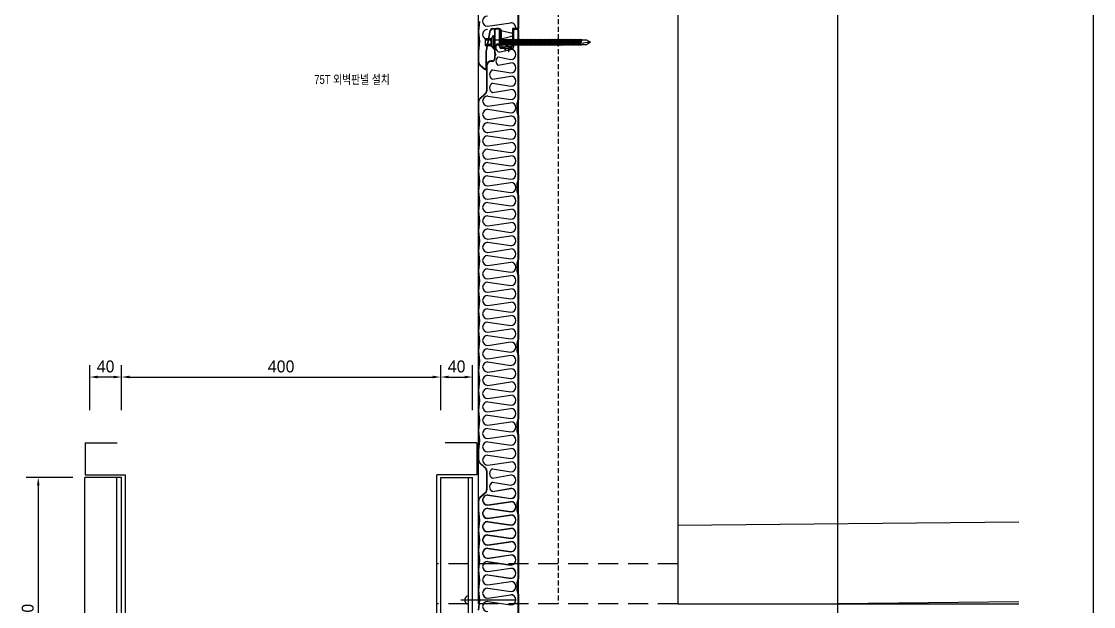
# Model space of a CAD drawing. Header units: millimetres. Extents: x 50863 to 79787, y -43062 to -37468.
# Drawn here: x 65228 to 66572, y -38902 to -38169 of the extents above; entities that cross this region are included whole.
import ezdxf

# ---------------------------------------------------------------- set-up
doc = ezdxf.new("R2010")
doc.units = ezdxf.units.MM
doc.header["$LTSCALE"] = 50
for name, pattern in [('AUSGEZOGEN', [0]), ('CEN', [62, 60, -1, 0, -1]), ('HID', [2.3, 1.5, -0.8]), ('HIDDEN2', [0.1875, 0.125, -0.0625])]:
    doc.linetypes.add(name, pattern=pattern)
for name, color, linetype in [('2', 7, 'Continuous'), ('3', 3, 'Continuous'), ('4', 4, 'Continuous'), ('4A.TEC CEN', 1, 'CEN'), ('4A.TEC 마감선 1', 6, 'Continuous'), ('4A.TEC 방수선', 5, 'HID'), ('4A.TEC 벽체 3', 4, 'Continuous'), ('4A.TEC 해치 1', 9, 'Continuous'), ('6', 6, 'Continuous'), ('7', 7, 'Continuous'), ('DIM', 7, 'Continuous'), ('dim30', 3, 'Continuous'), ('ELE-1', 6, 'Continuous'), ('HAT', 5, 'Continuous'), ('SCREW', 7, 'Continuous'), ('WAL', 3, 'Continuous'), ('㈜SE&C 기둥', 2, 'Continuous'), ('㈜SE&C 벽체 1', 2, 'Continuous'), ('실명', 4, 'Continuous')]:
    doc.layers.add(name, color=color, linetype=linetype)
doc.styles.add('A33 단면도$0$Standard', font='arial.ttf')
doc.styles.get("Standard").update_dxf_attribs({"font": 'txt.shx'})
doc.styles.add('나눔고딕 7', font='')
doc.styles.add('울릉도M', font='HYWULM.TTF')
doc.styles.get('나눔고딕 7').set_extended_font_data('NanumGothic')
doc.linetypes.add('A33 단면도$0$MESHLINE', pattern='A,1,-0.2,["X",A33 단면도$0$Standard,S=0.2,R=0,X=-0.1,Y=-0.1],-0.13', length=1.33)
doc.dimstyles.get("Standard").update_dxf_attribs({"dimtxt": 3, "dimasz": 3, "dimexe": 1.25, "dimexo": 3, "dimgap": 1, "dimtad": 1, "dimdec": 0, "dimzin": 1, "dimdsep": 46, "dimlunit": 6, "dimtxsty": 'Standard', "dimcen": 2.5, "dimadec": 0, "dimazin": 0, "dimtfac": 1, "dimtdec": 0, "dimtix": 1, "dimtmove": 2, "dimatfit": 3, "dimfxl": 0, "dimtolj": 1, "dimtzin": 1, "dimarcsym": 0})

# ---------------------------------------------------------------- blocks, each defined once
blk = doc.blocks.new('S7')
at = {"layer": 'SCREW'}
for p, q in [((-128.7, 26.3), (-135.7, 26.3)), ((-135.7, 26.3), (-135.7, 18.3)), ((-127.7, 27.3), (-125.7, 30.3)), ((-125.7, 30.3), (-125.7, 14.3)), ((-125.7, 30.3), (-124.7, 30.3)), ((-124.7, 30.3), (-124.7, 14.3)), ((-114.2, 26), (-116.7, 18.7)), ((-115, 25.3), (-114.2, 26)), ((-112.2, 26), (-114.7, 18.7)), ((-114.2, 26), (-113.9, 25.3)), ((-113, 25.3), (-112.2, 26)), ((-110.2, 26), (-112.7, 18.7)), ((-112.2, 26), (-111.9, 25.3)), ((-111, 25.3), (-110.2, 26)), ((-108.2, 26), (-110.7, 18.7)), ((-110.2, 26), (-109.9, 25.3)), ((-109, 25.3), (-108.2, 26)), ((-106.2, 26), (-108.7, 18.7)), ((-108.2, 26), (-107.9, 25.3)), ((-107, 25.3), (-106.2, 26)), ((-104.2, 26), (-106.7, 18.7)), ((-106.2, 26), (-105.9, 25.3)), ((-105, 25.3), (-104.2, 26)), ((-102.2, 26), (-104.7, 18.7)), ((-104.2, 26), (-103.9, 25.3)), ((-103, 25.3), (-102.2, 26)), ((-100.2, 26), (-102.7, 18.7)), ((-102.2, 26), (-101.9, 25.3)), ((-101, 25.3), (-100.2, 26)), ((-98.2, 26), (-100.7, 18.7)), ((-100.2, 26), (-99.9, 25.3)), ((-99, 25.3), (-98.2, 26)), ((-96.2, 26), (-98.7, 18.7)), ((-98.2, 26), (-97.9, 25.3)), ((-97, 25.3), (-96.2, 26)), ((-94.2, 26), (-96.7, 18.7)), ((-96.2, 26), (-95.9, 25.3)), ((-95, 25.3), (-94.2, 26)), ((-92.2, 26), (-94.7, 18.7)), ((-94.2, 26), (-93.9, 25.3)), ((-93, 25.3), (-92.2, 26)), ((-90.2, 26), (-92.7, 18.7)), ((-92.2, 26), (-91.9, 25.3)), ((-91, 25.3), (-90.2, 26)), ((-88.2, 26), (-90.7, 18.7)), ((-90.2, 26), (-89.9, 25.3)), ((-89, 25.3), (-88.2, 26)), ((-86.2, 26), (-88.7, 18.7)), ((-88.2, 26), (-87.9, 25.3)), ((-87, 25.3), (-86.2, 26)), ((-84.2, 26), (-86.7, 18.7)), ((-86.2, 26), (-85.9, 25.3)), ((-85, 25.3), (-84.2, 26)), ((-82.2, 26), (-84.7, 18.7)), ((-84.2, 26), (-83.9, 25.3)), ((-83, 25.3), (-82.2, 26)), ((-80.2, 26), (-82.7, 18.7)), ((-82.2, 26), (-81.9, 25.3)), ((-81, 25.3), (-80.2, 26)), ((-78.2, 26), (-80.7, 18.7)), ((-80.2, 26), (-79.9, 25.3)), ((-79, 25.3), (-78.2, 26)), ((-76.2, 26), (-78.7, 18.7)), ((-78.2, 26), (-77.9, 25.3)), ((-77, 25.3), (-76.2, 26)), ((-74.2, 26), (-76.7, 18.7)), ((-76.2, 26), (-75.9, 25.3)), ((-75, 25.3), (-74.2, 26)), ((-72.2, 26), (-74.7, 18.7)), ((-74.2, 26), (-73.9, 25.3)), ((-73, 25.3), (-72.2, 26)), ((-70.2, 26), (-72.7, 18.7)), ((-72.2, 26), (-71.9, 25.3)), ((-71, 25.3), (-70.2, 26)), ((-68.2, 26), (-70.7, 18.7)), ((-70.2, 26), (-69.9, 25.3)), ((-69, 25.3), (-68.2, 26)), ((-66.2, 26), (-68.7, 18.7)), ((-68.2, 26), (-67.9, 25.3)), ((-67, 25.3), (-66.2, 26)), ((-64.2, 26), (-66.7, 18.7)), ((-66.2, 26), (-65.9, 25.3)), ((-65, 25.3), (-64.2, 26)), ((-62.2, 26), (-64.7, 18.7)), ((-64.2, 26), (-63.9, 25.3)), ((-63, 25.3), (-62.2, 26)), ((-60.2, 26), (-62.7, 18.7)), ((-62.2, 26), (-61.9, 25.3)), ((-61, 25.3), (-60.2, 26)), ((-58.2, 26), (-60.7, 18.7)), ((-60.2, 26), (-59.9, 25.3)), ((-59, 25.3), (-58.2, 26)), ((-56.2, 26), (-58.7, 18.7)), ((-58.2, 26), (-57.9, 25.3)), ((-57, 25.3), (-56.2, 26)), ((-54.2, 26), (-56.7, 18.7)), ((-56.2, 26), (-55.9, 25.3)), ((-55, 25.3), (-54.2, 26)), ((-52.2, 26), (-54.7, 18.7)), ((-54.2, 26), (-53.9, 25.3)), ((-53, 25.3), (-52.2, 26)), ((-50.2, 26), (-52.7, 18.7)), ((-52.2, 26), (-51.9, 25.3)), ((-51, 25.3), (-50.2, 26)), ((-48.2, 26), (-50.7, 18.7)), ((-50.2, 26), (-49.9, 25.3)), ((-49, 25.3), (-48.2, 26)), ((-46.2, 26), (-48.7, 18.7)), ((-48.2, 26), (-47.9, 25.3)), ((-47, 25.3), (-46.2, 26)), ((-44.2, 26), (-46.7, 18.7)), ((-46.2, 26), (-45.9, 25.3)), ((-45, 25.3), (-44.2, 26)), ((-42.2, 26), (-44.7, 18.7)), ((-44.2, 26), (-43.9, 25.3)), ((-43, 25.3), (-42.2, 26)), ((-40.2, 26), (-42.7, 18.7)), ((-42.2, 26), (-41.9, 25.3)), ((-41, 25.3), (-40.2, 26)), ((-38.2, 26), (-40.7, 18.7)), ((-40.2, 26), (-39.9, 25.3)), ((-39, 25.3), (-38.2, 26)), ((-36.2, 26), (-38.7, 18.7)), ((-38.2, 26), (-37.9, 25.3)), ((-37, 25.3), (-36.2, 26)), ((-34.2, 26), (-36.7, 18.7)), ((-36.2, 26), (-35.9, 25.3)), ((-35, 25.3), (-34.2, 26)), ((-32.2, 26), (-34.7, 18.7)), ((-34.2, 26), (-33.9, 25.3)), ((-33, 25.3), (-32.2, 26)), ((-30.2, 26), (-32.7, 18.7)), ((-32.2, 26), (-31.9, 25.3)), ((-31, 25.3), (-30.2, 26)), ((-28.2, 26), (-30.7, 18.7)), ((-30.2, 26), (-29.9, 25.3)), ((-29, 25.3), (-28.2, 26)), ((-26.2, 26), (-28.7, 18.7)), ((-28.2, 26), (-27.9, 25.3)), ((-27, 25.3), (-26.2, 26)), ((-24.2, 26), (-26.7, 18.7)), ((-26.2, 26), (-25.9, 25.3)), ((-25, 25.3), (-24.2, 26)), ((-22.2, 26), (-24.7, 18.7)), ((-24.2, 26), (-23.9, 25.3)), ((-23, 25.3), (-22.2, 26)), ((-20.2, 26), (-22.7, 18.7)), ((-22.2, 26), (-21.9, 25.3)), ((-21, 25.3), (-20.2, 26)), ((-20.2, 26), (-19.9, 25.3)), ((-128.7, 24.8), (-135.7, 24.8)), ((-135.7, 19.8), (-128.7, 19.8)), ((-135.7, 18.3), (-128.7, 18.3)), ((-127.7, 17.3), (-125.7, 14.3)), ((-125.7, 14.3), (-124.7, 14.3)), ((-124.7, 25.3), (-115, 25.3)), ((-124.7, 19.3), (-117, 19.3)), ((-115, 25.3), (-117, 19.3)), ((-117, 19.3), (-116.7, 18.7)), ((-116.7, 18.7), (-116, 19.3)), ((-113.9, 25.3), (-116, 19.3)), ((-116, 19.3), (-115, 19.3)), ((-113, 25.3), (-115, 19.3)), ((-115, 19.3), (-114.7, 18.7)), ((-114.7, 18.7), (-114, 19.3)), ((-111.9, 25.3), (-114, 19.3)), ((-114, 19.3), (-113, 19.3)), ((-113.9, 25.3), (-113, 25.3)), ((-111, 25.3), (-113, 19.3)), ((-113, 19.3), (-112.7, 18.7)), ((-112.7, 18.7), (-112, 19.3)), ((-109.9, 25.3), (-112, 19.3)), ((-112, 19.3), (-111, 19.3)), ((-111.9, 25.3), (-111, 25.3)), ((-109, 25.3), (-111, 19.3)), ((-111, 19.3), (-110.7, 18.7)), ((-110.7, 18.7), (-110, 19.3)), ((-107.9, 25.3), (-110, 19.3)), ((-110, 19.3), (-109, 19.3)), ((-109.9, 25.3), (-109, 25.3)), ((-107, 25.3), (-109, 19.3)), ((-109, 19.3), (-108.7, 18.7)), ((-108.7, 18.7), (-108, 19.3)), ((-105.9, 25.3), (-108, 19.3)), ((-108, 19.3), (-107, 19.3)), ((-107.9, 25.3), (-107, 25.3)), ((-105, 25.3), (-107, 19.3)), ((-107, 19.3), (-106.7, 18.7)), ((-106.7, 18.7), (-106, 19.3)), ((-103.9, 25.3), (-106, 19.3)), ((-106, 19.3), (-105, 19.3)), ((-105.9, 25.3), (-105, 25.3)), ((-103, 25.3), (-105, 19.3)), ((-105, 19.3), (-104.7, 18.7)), ((-104.7, 18.7), (-104, 19.3)), ((-101.9, 25.3), (-104, 19.3)), ((-104, 19.3), (-103, 19.3)), ((-103.9, 25.3), (-103, 25.3)), ((-101, 25.3), (-103, 19.3)), ((-103, 19.3), (-102.7, 18.7)), ((-102.7, 18.7), (-102, 19.3)), ((-99.9, 25.3), (-102, 19.3)), ((-102, 19.3), (-101, 19.3)), ((-101.9, 25.3), (-101, 25.3)), ((-99, 25.3), (-101, 19.3)), ((-101, 19.3), (-100.7, 18.7)), ((-100.7, 18.7), (-100, 19.3)), ((-97.9, 25.3), (-100, 19.3)), ((-100, 19.3), (-99, 19.3)), ((-99.9, 25.3), (-99, 25.3)), ((-97, 25.3), (-99, 19.3)), ((-99, 19.3), (-98.7, 18.7)), ((-98.7, 18.7), (-98, 19.3)), ((-95.9, 25.3), (-98, 19.3)), ((-98, 19.3), (-97, 19.3)), ((-97.9, 25.3), (-97, 25.3)), ((-95, 25.3), (-97, 19.3)), ((-97, 19.3), (-96.7, 18.7)), ((-96.7, 18.7), (-96, 19.3)), ((-93.9, 25.3), (-96, 19.3)), ((-96, 19.3), (-95, 19.3)), ((-95.9, 25.3), (-95, 25.3)), ((-93, 25.3), (-95, 19.3)), ((-95, 19.3), (-94.7, 18.7)), ((-94.7, 18.7), (-94, 19.3)), ((-91.9, 25.3), (-94, 19.3)), ((-94, 19.3), (-93, 19.3)), ((-93.9, 25.3), (-93, 25.3)), ((-91, 25.3), (-93, 19.3)), ((-93, 19.3), (-92.7, 18.7)), ((-92.7, 18.7), (-92, 19.3)), ((-89.9, 25.3), (-92, 19.3)), ((-92, 19.3), (-91, 19.3)), ((-91.9, 25.3), (-91, 25.3)), ((-89, 25.3), (-91, 19.3)), ((-91, 19.3), (-90.7, 18.7)), ((-90.7, 18.7), (-90, 19.3)), ((-87.9, 25.3), (-90, 19.3)), ((-90, 19.3), (-89, 19.3)), ((-89.9, 25.3), (-89, 25.3)), ((-87, 25.3), (-89, 19.3)), ((-89, 19.3), (-88.7, 18.7)), ((-88.7, 18.7), (-88, 19.3)), ((-85.9, 25.3), (-88, 19.3)), ((-88, 19.3), (-87, 19.3)), ((-87.9, 25.3), (-87, 25.3)), ((-85, 25.3), (-87, 19.3)), ((-87, 19.3), (-86.7, 18.7)), ((-86.7, 18.7), (-86, 19.3)), ((-83.9, 25.3), (-86, 19.3)), ((-86, 19.3), (-85, 19.3)), ((-85.9, 25.3), (-85, 25.3)), ((-83, 25.3), (-85, 19.3)), ((-85, 19.3), (-84.7, 18.7)), ((-84.7, 18.7), (-84, 19.3)), ((-81.9, 25.3), (-84, 19.3)), ((-84, 19.3), (-83, 19.3)), ((-83.9, 25.3), (-83, 25.3)), ((-81, 25.3), (-83, 19.3)), ((-83, 19.3), (-82.7, 18.7)), ((-82.7, 18.7), (-82, 19.3)), ((-79.9, 25.3), (-82, 19.3)), ((-82, 19.3), (-81, 19.3)), ((-81.9, 25.3), (-81, 25.3)), ((-79, 25.3), (-81, 19.3)), ((-81, 19.3), (-80.7, 18.7)), ((-80.7, 18.7), (-80, 19.3)), ((-77.9, 25.3), (-80, 19.3)), ((-80, 19.3), (-79, 19.3)), ((-79.9, 25.3), (-79, 25.3)), ((-77, 25.3), (-79, 19.3)), ((-79, 19.3), (-78.7, 18.7)), ((-78.7, 18.7), (-78, 19.3)), ((-75.9, 25.3), (-78, 19.3)), ((-78, 19.3), (-77, 19.3)), ((-77.9, 25.3), (-77, 25.3)), ((-75, 25.3), (-77, 19.3)), ((-77, 19.3), (-76.7, 18.7)), ((-76.7, 18.7), (-76, 19.3)), ((-73.9, 25.3), (-76, 19.3)), ((-76, 19.3), (-75, 19.3)), ((-75.9, 25.3), (-75, 25.3)), ((-73, 25.3), (-75, 19.3)), ((-75, 19.3), (-74.7, 18.7)), ((-74.7, 18.7), (-74, 19.3)), ((-71.9, 25.3), (-74, 19.3)), ((-74, 19.3), (-73, 19.3)), ((-73.9, 25.3), (-73, 25.3)), ((-71, 25.3), (-73, 19.3)), ((-73, 19.3), (-72.7, 18.7)), ((-72.7, 18.7), (-72, 19.3)), ((-69.9, 25.3), (-72, 19.3)), ((-72, 19.3), (-71, 19.3)), ((-71.9, 25.3), (-71, 25.3)), ((-69, 25.3), (-71, 19.3)), ((-71, 19.3), (-70.7, 18.7)), ((-70.7, 18.7), (-70, 19.3)), ((-67.9, 25.3), (-70, 19.3)), ((-70, 19.3), (-69, 19.3)), ((-69.9, 25.3), (-69, 25.3)), ((-67, 25.3), (-69, 19.3)), ((-69, 19.3), (-68.7, 18.7)), ((-68.7, 18.7), (-68, 19.3)), ((-65.9, 25.3), (-68, 19.3)), ((-68, 19.3), (-67, 19.3)), ((-67.9, 25.3), (-67, 25.3)), ((-65, 25.3), (-67, 19.3)), ((-67, 19.3), (-66.7, 18.7)), ((-66.7, 18.7), (-66, 19.3)), ((-63.9, 25.3), (-66, 19.3)), ((-66, 19.3), (-65, 19.3)), ((-65.9, 25.3), (-65, 25.3)), ((-63, 25.3), (-65, 19.3)), ((-65, 19.3), (-64.7, 18.7)), ((-64.7, 18.7), (-64, 19.3)), ((-61.9, 25.3), (-64, 19.3)), ((-64, 19.3), (-63, 19.3)), ((-63.9, 25.3), (-63, 25.3)), ((-61, 25.3), (-63, 19.3)), ((-63, 19.3), (-62.7, 18.7)), ((-62.7, 18.7), (-62, 19.3)), ((-59.9, 25.3), (-62, 19.3)), ((-62, 19.3), (-61, 19.3)), ((-61.9, 25.3), (-61, 25.3)), ((-59, 25.3), (-61, 19.3)), ((-61, 19.3), (-60.7, 18.7)), ((-60.7, 18.7), (-60, 19.3)), ((-57.9, 25.3), (-60, 19.3)), ((-60, 19.3), (-59, 19.3)), ((-59.9, 25.3), (-59, 25.3)), ((-57, 25.3), (-59, 19.3)), ((-59, 19.3), (-58.7, 18.7)), ((-58.7, 18.7), (-58, 19.3)), ((-55.9, 25.3), (-58, 19.3)), ((-58, 19.3), (-57, 19.3)), ((-57.9, 25.3), (-57, 25.3)), ((-55, 25.3), (-57, 19.3)), ((-57, 19.3), (-56.7, 18.7)), ((-56.7, 18.7), (-56, 19.3)), ((-53.9, 25.3), (-56, 19.3)), ((-56, 19.3), (-55, 19.3)), ((-55.9, 25.3), (-55, 25.3)), ((-53, 25.3), (-55, 19.3)), ((-55, 19.3), (-54.7, 18.7)), ((-54.7, 18.7), (-54, 19.3)), ((-51.9, 25.3), (-54, 19.3)), ((-54, 19.3), (-53, 19.3)), ((-53.9, 25.3), (-53, 25.3)), ((-51, 25.3), (-53, 19.3)), ((-53, 19.3), (-52.7, 18.7)), ((-52.7, 18.7), (-52, 19.3)), ((-49.9, 25.3), (-52, 19.3)), ((-52, 19.3), (-51, 19.3)), ((-51.9, 25.3), (-51, 25.3)), ((-49, 25.3), (-51, 19.3)), ((-51, 19.3), (-50.7, 18.7)), ((-50.7, 18.7), (-50, 19.3)), ((-47.9, 25.3), (-50, 19.3)), ((-50, 19.3), (-49, 19.3)), ((-49.9, 25.3), (-49, 25.3)), ((-47, 25.3), (-49, 19.3)), ((-49, 19.3), (-48.7, 18.7)), ((-48.7, 18.7), (-48, 19.3)), ((-45.9, 25.3), (-48, 19.3)), ((-48, 19.3), (-47, 19.3)), ((-47.9, 25.3), (-47, 25.3)), ((-45, 25.3), (-47, 19.3)), ((-47, 19.3), (-46.7, 18.7)), ((-46.7, 18.7), (-46, 19.3)), ((-43.9, 25.3), (-46, 19.3)), ((-46, 19.3), (-45, 19.3)), ((-45.9, 25.3), (-45, 25.3)), ((-43, 25.3), (-45, 19.3)), ((-45, 19.3), (-44.7, 18.7)), ((-44.7, 18.7), (-44, 19.3)), ((-41.9, 25.3), (-44, 19.3)), ((-44, 19.3), (-43, 19.3)), ((-43.9, 25.3), (-43, 25.3)), ((-41, 25.3), (-43, 19.3)), ((-43, 19.3), (-42.7, 18.7)), ((-42.7, 18.7), (-42, 19.3)), ((-39.9, 25.3), (-42, 19.3)), ((-42, 19.3), (-41, 19.3)), ((-41.9, 25.3), (-41, 25.3)), ((-39, 25.3), (-41, 19.3)), ((-41, 19.3), (-40.7, 18.7)), ((-40.7, 18.7), (-40, 19.3)), ((-37.9, 25.3), (-40, 19.3)), ((-40, 19.3), (-39, 19.3)), ((-39.9, 25.3), (-39, 25.3)), ((-37, 25.3), (-39, 19.3)), ((-39, 19.3), (-38.7, 18.7)), ((-38.7, 18.7), (-38, 19.3)), ((-35.9, 25.3), (-38, 19.3)), ((-38, 19.3), (-37, 19.3)), ((-37.9, 25.3), (-37, 25.3)), ((-35, 25.3), (-37, 19.3)), ((-37, 19.3), (-36.7, 18.7)), ((-36.7, 18.7), (-36, 19.3)), ((-33.9, 25.3), (-36, 19.3)), ((-36, 19.3), (-35, 19.3)), ((-35.9, 25.3), (-35, 25.3)), ((-33, 25.3), (-35, 19.3)), ((-35, 19.3), (-34.7, 18.7)), ((-34.7, 18.7), (-34, 19.3)), ((-31.9, 25.3), (-34, 19.3)), ((-34, 19.3), (-33, 19.3)), ((-33.9, 25.3), (-33, 25.3)), ((-31, 25.3), (-33, 19.3)), ((-33, 19.3), (-32.7, 18.7)), ((-32.7, 18.7), (-32, 19.3)), ((-29.9, 25.3), (-32, 19.3)), ((-32, 19.3), (-31, 19.3)), ((-31.9, 25.3), (-31, 25.3)), ((-29, 25.3), (-31, 19.3)), ((-31, 19.3), (-30.7, 18.7)), ((-30.7, 18.7), (-30, 19.3)), ((-27.9, 25.3), (-30, 19.3)), ((-30, 19.3), (-29, 19.3)), ((-29.9, 25.3), (-29, 25.3)), ((-27, 25.3), (-29, 19.3)), ((-29, 19.3), (-28.7, 18.7)), ((-28.7, 18.7), (-28, 19.3)), ((-25.9, 25.3), (-28, 19.3)), ((-28, 19.3), (-27, 19.3)), ((-27.9, 25.3), (-27, 25.3)), ((-25, 25.3), (-27, 19.3)), ((-27, 19.3), (-26.7, 18.7)), ((-26.7, 18.7), (-26, 19.3)), ((-23.9, 25.3), (-26, 19.3)), ((-26, 19.3), (-25, 19.3)), ((-25.9, 25.3), (-25, 25.3)), ((-23, 25.3), (-25, 19.3)), ((-25, 19.3), (-24.7, 18.7)), ((-24.7, 18.7), (-24, 19.3)), ((-21.9, 25.3), (-24, 19.3)), ((-24, 19.3), (-23, 19.3)), ((-23.9, 25.3), (-23, 25.3)), ((-21, 25.3), (-23, 19.3)), ((-23, 19.3), (-22.7, 18.7)), ((-22.7, 18.7), (-22, 19.3)), ((-19.9, 25.3), (-22, 19.3)), ((-22, 19.3), (-19.7, 19.3)), ((-21.9, 25.3), (-21, 25.3)), ((-19.9, 25.3), (-18.7, 25.3))]:
    blk.add_line(p, q, dxfattribs=at)
blk.add_lwpolyline([(-128.7, 27.3), (-127.7, 27.3), (-127.7, 17.3), (-128.7, 17.3)], close=True, dxfattribs=at)
for points in [[(-8.7, 22.3), (-17.7, 21.3), (-19.7, 19.3), (-20.7, 21.3), (-18.7, 25.3)], [(-18.7, 25.3), (-13.7, 25.3), (-8.7, 22.3), (-13.7, 19.3), (-19.7, 19.3)]]:
    blk.add_lwpolyline(points, dxfattribs=at)
at = {"layer": 'SCREW', "color": 7}
blk.add_solid([(-125.7, 30.3), (-125.7, 14.3), (-124.7, 30.3), (-124.7, 14.3)], dxfattribs=at)
blk = doc.blocks.new('*D113')
at = {"layer": '3', "color": 7, "linetype": 'Continuous', "lineweight": -2, "ltscale": 1000}
for p, q in [((514.6, 1200.3), (456.1, 1200.3)), ((514.6, 850.3), (456.1, 850.3))]:
    blk.add_line(p, q, dxfattribs=at)
at = {"layer": '3', "color": 0, "linetype": 'Continuous', "lineweight": -2, "ltscale": 1000}
blk.add_line((471.1, 1190.3), (471.1, 860.3), dxfattribs=at)
at = {"layer": '3', "color": 0}
for points in [[(472.8, 1190.3), (469.5, 1190.3), (471.1, 1200.3)], [(469.5, 860.3), (472.8, 860.3), (471.1, 850.3)]]:
    blk.add_solid(points, dxfattribs=at)
at = {"layer": 'Defpoints', "color": 0}
for p in [(529.6, 1200.3), (471.1, 850.3), (529.6, 850.3)]:
    blk.add_point(p, dxfattribs=at)
at = {"layer": '3', "color": 3, "insert": (458, 1025.3), "char_height": 15, "attachment_point": 5, "rotation": 90, "style": '나눔고딕 7'}
blk.add_mtext('\\A1;350', dxfattribs=at)
blk = doc.blocks.new('*D114')
at = {"layer": '3', "color": 7, "linetype": 'Continuous', "lineweight": -2, "ltscale": 1000}
for p, q in [((575.6, 1284.8), (575.6, 1341.1)), ((975.6, 1284.8), (975.6, 1341.1))]:
    blk.add_line(p, q, dxfattribs=at)
at = {"layer": '3', "color": 0, "linetype": 'Continuous', "lineweight": -2, "ltscale": 1000}
blk.add_line((585.6, 1326.1), (965.6, 1326.1), dxfattribs=at)
at = {"layer": '3', "color": 0}
for points in [[(585.6, 1327.8), (585.6, 1324.5), (575.6, 1326.1)], [(965.6, 1324.5), (965.6, 1327.8), (975.6, 1326.1)]]:
    blk.add_solid(points, dxfattribs=at)
at = {"layer": 'Defpoints', "color": 0}
for p in [(975.6, 1326.1), (575.6, 1269.8), (975.6, 1269.8)]:
    blk.add_point(p, dxfattribs=at)
at = {"layer": '3', "color": 3, "insert": (775.6, 1339.3), "char_height": 15, "attachment_point": 5, "style": '나눔고딕 7'}
blk.add_mtext('\\A1;400', dxfattribs=at)
blk = doc.blocks.new('*D115')
at = {"layer": '3', "color": 7, "linetype": 'Continuous', "lineweight": -2, "ltscale": 1000}
for p, q in [((975.6, 1284.8), (975.6, 1341.1)), ((1015.6, 1284.8), (1015.6, 1341.1))]:
    blk.add_line(p, q, dxfattribs=at)
at = {"layer": '3', "color": 0, "linetype": 'Continuous', "lineweight": -2, "ltscale": 1000}
blk.add_line((985.6, 1326.1), (1005.6, 1326.1), dxfattribs=at)
at = {"layer": '3', "color": 0}
for points in [[(985.6, 1327.8), (985.6, 1324.5), (975.6, 1326.1)], [(1005.6, 1324.5), (1005.6, 1327.8), (1015.6, 1326.1)]]:
    blk.add_solid(points, dxfattribs=at)
at = {"layer": 'Defpoints', "color": 0}
for p in [(1015.6, 1326.1), (975.6, 1269.8), (1015.6, 1269.8)]:
    blk.add_point(p, dxfattribs=at)
at = {"layer": '3', "color": 3, "insert": (995.6, 1339.3), "char_height": 15, "attachment_point": 5, "style": '나눔고딕 7'}
blk.add_mtext('\\A1;40', dxfattribs=at)
blk = doc.blocks.new('*D112')
at = {"layer": '3', "color": 7, "linetype": 'Continuous', "lineweight": -2, "ltscale": 1000}
for p, q in [((535.6, 1284.8), (535.6, 1341.1)), ((575.6, 1284.8), (575.6, 1341.1))]:
    blk.add_line(p, q, dxfattribs=at)
at = {"layer": '3', "color": 0, "linetype": 'Continuous', "lineweight": -2, "ltscale": 1000}
blk.add_line((565.6, 1326.1), (545.6, 1326.1), dxfattribs=at)
at = {"layer": '3', "color": 0}
for points in [[(545.6, 1327.8), (545.6, 1324.5), (535.6, 1326.1)], [(565.6, 1324.5), (565.6, 1327.8), (575.6, 1326.1)]]:
    blk.add_solid(points, dxfattribs=at)
at = {"layer": 'Defpoints', "color": 0}
for p in [(535.6, 1326.1), (535.6, 1269.8), (575.6, 1269.8)]:
    blk.add_point(p, dxfattribs=at)
at = {"layer": '3', "color": 3, "insert": (555.6, 1339.3), "char_height": 15, "attachment_point": 5, "style": '나눔고딕 7'}
blk.add_mtext('\\A1;40', dxfattribs=at)
blk = doc.blocks.new('zw$C066')
for p, q in [((529.6, 810.3), (529.6, 1200.3)), ((569.6, 850.3), (569.6, 1200.3)), ((575.6, 850.3), (575.6, 1200.3)), ((975.6, 850.3), (975.6, 1200.3)), ((1010.6, 850.3), (1010.6, 1200.3)), ((1015.6, 810.3), (1015.6, 1200.3)), ((1000.7, 1046.8), (1070.2, 1046.8))]:
    blk.add_line(p, q)
blk.add_arc((1010.6, 1046.8), 5.2, 90, 270)
at = {"layer": '3'}
for p, q in [((530.1, 1243.8), (530.1, 1203.7)), ((1021.1, 1243.8), (1021.1, 1203.7)), ((530.1, 1203.7), (580.1, 1203.7)), ((580.1, 1203.7), (580.1, 853)), ((970.7, 853), (970.7, 1203.7)), ((1021.1, 1203.7), (970.7, 1203.7))]:
    blk.add_line(p, q, dxfattribs=at)
at = {"layer": '7'}
for p, q in [((575.6, 1200.3), (529.6, 1200.3)), ((975.6, 1200.3), (1015.6, 1200.3))]:
    blk.add_line(p, q, dxfattribs=at)
at = {"layer": 'dim30', "ltscale": 2}
for p, q in [((530.1, 1243.8), (570.1, 1243.8)), ((1021.1, 1243.8), (981.1, 1243.8))]:
    blk.add_line(p, q, dxfattribs=at)
at = {"layer": '3', "ltscale": 1000}
for base, p1, p2, angle, picture, middle in [((535.6, 1326.1), (575.6, 1269.8), (535.6, 1269.8), 180, '*D112', (555.6, 1339.3)), ((471.1, 850.3), (529.6, 1200.3), (529.6, 850.3), 90, '*D113', (458, 1025.3))]:
    dim = blk.add_linear_dim(base=base, p1=p1, p2=p2, angle=angle, dimstyle='Standard', override={"dimscale": 5, "dimasz": 2, "dimexe": 3, "dimtxsty": '나눔고딕 7', "dimcen": 9, "dimdle": 1012.5, "dimclre": 7, "dimclrt": 3, "dimfxl": 3}, dxfattribs=at)
    dim.commit()
    dim.dimension.update_dxf_attribs({"geometry": picture, "text_midpoint": middle})
for base, p1, p2, picture, middle in [((975.6, 1326.1), (575.6, 1269.8), (975.6, 1269.8), '*D114', (775.6, 1339.3)), ((1015.6, 1326.1), (975.6, 1269.8), (1015.6, 1269.8), '*D115', (995.6, 1339.3))]:
    dim = blk.add_linear_dim(base=base, p1=p1, p2=p2, dimstyle='Standard', override={"dimscale": 5, "dimasz": 2, "dimexe": 3, "dimtxsty": '나눔고딕 7', "dimcen": 9, "dimdle": 1012.5, "dimclre": 7, "dimclrt": 3, "dimfxl": 3}, dxfattribs=at)
    dim.commit()
    dim.dimension.update_dxf_attribs({"geometry": picture, "text_midpoint": middle})

msp = doc.modelspace()

# ---------------------------------------------------------------- linework, layer by layer
at = {"color": 0, "linetype": 'AUSGEZOGEN'}
for p, q in [((65851.2, -38086.4), (65851.2, -38173.4)), ((65850.7, -38086.5), (65850.7, -38173.4)), ((65801.2, -38181.4), (65802.4, -38168.9)), ((65801.7, -38181.4), (65802.9, -38168.9)), ((65810.7, -38206.4), (65815.7, -38180.3)), ((65811.2, -38206.4), (65816.2, -38180.4)), ((65818.7, -38177.8), (65826.7, -38177.8)), ((65818.7, -38178.3), (65826.7, -38178.3)), ((65821.2, -38180.9), (65821.2, -38180.4)), ((65821.7, -38180.4), (65821.7, -38208.8)), ((65825.7, -38177.9), (65823.7, -38177.9)), ((65825.7, -38178.4), (65823.7, -38178.4)), ((65827.7, -38200.9), (65827.7, -38180.4)), ((65828.2, -38200.9), (65828.2, -38180.4)), ((65843.7, -38178.3), (65843.7, -38188.9)), ((65850.2, -38177.8), (65844.2, -38177.8)), ((65844.2, -38178.8), (65844.2, -38188.9)), ((65850.7, -38178.3), (65844.7, -38178.3)), ((65845.2, -38200.9), (65845.2, -38180.4)), ((65845.7, -38200.9), (65845.7, -38180.4)), ((65847.7, -38177.9), (65848.7, -38177.9)), ((65847.7, -38178.4), (65848.7, -38178.4)), ((65850.7, -38173.4), (65850.7, -38177.3)), ((65850.7, -38180.4), (65850.7, -38266.9)), ((65851.2, -38173.4), (65851.2, -38177.8)), ((65851.2, -38180.4), (65851.2, -38266.9)), ((65802.4, -38193.9), (65801.2, -38181.4)), ((65801.2, -38206.4), (65802.4, -38193.9)), ((65802.9, -38193.9), (65801.7, -38181.4)), ((65801.7, -38206.5), (65802.9, -38193.9)), ((65821.2, -38180.9), (65821.2, -38208.9)), ((65829.2, -38180.8), (65829.2, -38194.3)), ((65829.7, -38180.8), (65829.7, -38194.3)), ((65843.7, -38188.9), (65842.8, -38199.9)), ((65844.2, -38188.9), (65843.3, -38200)), ((65801.2, -38219.8), (65801.2, -38206.4)), ((65801.7, -38219.8), (65801.7, -38206.5)), ((65810.7, -38227.6), (65810.7, -38206.4)), ((65811.2, -38227.6), (65811.2, -38206.4)), ((65829.2, -38194.3), (65829.9, -38199.6)), ((65829.7, -38194.3), (65830.4, -38199.5)), ((65833.2, -38202.4), (65829.7, -38202.4)), ((65833.2, -38202.9), (65829.7, -38202.9)), ((65831.9, -38200.8), (65834.2, -38200.8)), ((65831.9, -38201.3), (65834.2, -38201.3)), ((65837.2, -38201.3), (65834.3, -38201.3)), ((65835.2, -38205.1), (65835.2, -38204.4)), ((65835.7, -38199.3), (65835.7, -38196.8)), ((65836.2, -38199.3), (65836.2, -38196.8)), ((65837.2, -38196.8), (65837.2, -38201.3)), ((65841.8, -38201.3), (65837.2, -38201.3)), ((65837.7, -38196.8), (65837.7, -38200.8)), ((65841.8, -38200.8), (65837.7, -38200.8)), ((65838.7, -38202.4), (65843.7, -38202.4)), ((65839.2, -38202.9), (65843.7, -38202.9)), ((65818.7, -38218.4), (65817.2, -38218.4)), ((65818.7, -38218.9), (65817.2, -38218.9)), ((65821.2, -38208.9), (65822.2, -38210.4)), ((65822.2, -38210.4), (65821.2, -38211.9)), ((65821.2, -38211.9), (65821.2, -38215.9)), ((65821.7, -38208.8), (65822.8, -38210.4)), ((65822.8, -38210.4), (65821.7, -38212.1)), ((65821.7, -38212.1), (65821.7, -38215.9)), ((65802.8, -38223.5), (65808.7, -38228.7)), ((65803.2, -38223.1), (65809, -38228.4)), ((65811.2, -38224.4), (65811.2, -38255.9)), ((65811.7, -38224.4), (65811.7, -38255.9)), ((65809.7, -38259.3), (65802.8, -38265.4)), ((65810, -38259.6), (65803.2, -38265.8)), ((65801.2, -38281.4), (65801.2, -38269.2)), ((65801.7, -38281.4), (65801.7, -38269.2)), ((65850.7, -38266.9), (65849.2, -38271.9)), ((65849.2, -38271.9), (65849.2, -38282)), ((65851.2, -38266.9), (65849.7, -38271.9)), ((65849.7, -38271.9), (65849.7, -38281.9)), ((65802.4, -38293.9), (65801.2, -38281.4)), ((65802.9, -38293.9), (65801.7, -38281.4)), ((65849.2, -38282), (65850.7, -38287)), ((65849.7, -38281.9), (65851.2, -38286.9)), ((65850.7, -38287), (65850.7, -38366.9)), ((65851.2, -38286.9), (65851.2, -38366.9)), ((65801.2, -38306.4), (65802.4, -38293.9)), ((65801.7, -38306.4), (65802.9, -38293.9)), ((65802.4, -38318.9), (65801.2, -38306.4)), ((65802.9, -38318.9), (65801.7, -38306.4)), ((65801.2, -38331.4), (65802.4, -38318.9)), ((65801.7, -38331.4), (65802.9, -38318.9)), ((65802.4, -38343.9), (65801.2, -38331.4)), ((65802.9, -38343.9), (65801.7, -38331.4)), ((65801.2, -38356.4), (65802.4, -38343.9)), ((65801.7, -38356.4), (65802.9, -38343.9)), ((65802.4, -38368.9), (65801.2, -38356.4)), ((65802.9, -38368.9), (65801.7, -38356.4)), ((65850.7, -38366.9), (65849.2, -38371.9)), ((65851.2, -38366.9), (65849.7, -38371.9)), ((65801.2, -38381.4), (65802.4, -38368.9)), ((65802.4, -38393.9), (65801.2, -38381.4)), ((65801.7, -38381.4), (65802.9, -38368.9)), ((65802.9, -38393.9), (65801.7, -38381.4)), ((65849.2, -38371.9), (65849.2, -38382)), ((65849.2, -38382), (65850.7, -38387)), ((65849.7, -38371.9), (65849.7, -38381.9)), ((65849.7, -38381.9), (65851.2, -38386.9)), ((65801.2, -38406.4), (65802.4, -38393.9)), ((65801.7, -38406.4), (65802.9, -38393.9)), ((65850.7, -38387), (65850.7, -38466.9)), ((65851.2, -38386.9), (65851.2, -38466.9)), ((65802.4, -38418.9), (65801.2, -38406.4)), ((65802.9, -38418.9), (65801.7, -38406.4)), ((65801.2, -38431.4), (65802.4, -38418.9)), ((65801.7, -38431.4), (65802.9, -38418.9)), ((65802.4, -38443.9), (65801.2, -38431.4)), ((65802.9, -38443.9), (65801.7, -38431.4)), ((65801.2, -38456.4), (65802.4, -38443.9)), ((65801.7, -38456.4), (65802.9, -38443.9)), ((65802.4, -38468.9), (65801.2, -38456.4)), ((65802.9, -38468.9), (65801.7, -38456.4)), ((65801.2, -38481.4), (65802.4, -38468.9)), ((65801.7, -38481.4), (65802.9, -38468.9)), ((65850.7, -38466.9), (65849.2, -38471.9)), ((65849.2, -38471.9), (65849.2, -38482)), ((65851.2, -38466.9), (65849.7, -38471.9)), ((65849.7, -38471.9), (65849.7, -38481.9)), ((65802.4, -38493.9), (65801.2, -38481.4)), ((65802.9, -38493.9), (65801.7, -38481.4)), ((65849.2, -38482), (65850.7, -38487)), ((65849.7, -38481.9), (65851.2, -38486.9)), ((65850.7, -38487), (65850.7, -38566.9)), ((65851.2, -38486.9), (65851.2, -38566.9)), ((65801.2, -38506.4), (65802.4, -38493.9)), ((65801.7, -38506.4), (65802.9, -38493.9)), ((65802.4, -38518.9), (65801.2, -38506.4)), ((65802.9, -38518.9), (65801.7, -38506.4)), ((65801.2, -38531.4), (65802.4, -38518.9)), ((65801.7, -38531.4), (65802.9, -38518.9)), ((65802.4, -38543.9), (65801.2, -38531.4)), ((65802.9, -38543.9), (65801.7, -38531.4)), ((65801.2, -38556.4), (65802.4, -38543.9)), ((65802.4, -38568.9), (65801.2, -38556.4)), ((65801.7, -38556.4), (65802.9, -38543.9)), ((65802.9, -38568.9), (65801.7, -38556.4)), ((65801.2, -38581.4), (65802.4, -38568.9)), ((65801.7, -38581.4), (65802.9, -38568.9)), ((65850.7, -38566.9), (65849.2, -38571.9)), ((65851.2, -38566.9), (65849.7, -38571.9)), ((65802.4, -38593.9), (65801.2, -38581.4)), ((65802.9, -38593.9), (65801.7, -38581.4)), ((65849.2, -38571.9), (65849.2, -38582)), ((65849.2, -38582), (65850.7, -38587)), ((65849.7, -38571.9), (65849.7, -38581.9)), ((65849.7, -38581.9), (65851.2, -38586.9)), ((65801.2, -38606.4), (65802.4, -38593.9)), ((65801.7, -38606.4), (65802.9, -38593.9)), ((65850.7, -38587), (65850.7, -38666.9)), ((65851.2, -38586.9), (65851.2, -38666.9)), ((65802.4, -38618.9), (65801.2, -38606.4)), ((65802.9, -38618.9), (65801.7, -38606.4)), ((65801.2, -38631.4), (65802.4, -38618.9)), ((65801.7, -38631.4), (65802.9, -38618.9)), ((65802.4, -38643.9), (65801.2, -38631.4)), ((65802.9, -38643.9), (65801.7, -38631.4)), ((65801.2, -38656.4), (65802.4, -38643.9)), ((65801.7, -38656.4), (65802.9, -38643.9)), ((65802.4, -38668.9), (65801.2, -38656.4)), ((65802.9, -38668.9), (65801.7, -38656.4)), ((65801.2, -38681.4), (65802.4, -38668.9)), ((65801.7, -38681.4), (65802.9, -38668.9)), ((65850.7, -38666.9), (65849.2, -38671.9)), ((65849.2, -38671.9), (65849.2, -38682)), ((65851.2, -38666.9), (65849.7, -38671.9)), ((65849.7, -38671.9), (65849.7, -38681.9)), ((65802.4, -38693.9), (65801.2, -38681.4)), ((65802.9, -38693.9), (65801.7, -38681.4)), ((65849.2, -38682), (65850.7, -38687)), ((65849.7, -38681.9), (65851.2, -38686.9)), ((65850.7, -38687), (65850.7, -38766.9)), ((65851.2, -38686.9), (65851.2, -38766.9)), ((65801.2, -38706.4), (65802.4, -38693.9)), ((65801.7, -38706.5), (65802.9, -38693.9)), ((65801.2, -38718.7), (65801.2, -38706.4)), ((65801.7, -38718.7), (65801.7, -38706.5)), ((65802.8, -38722.4), (65809.7, -38728.6)), ((65803.2, -38722.1), (65810, -38728.2)), ((65811.2, -38731.9), (65811.2, -38755.9)), ((65811.7, -38731.9), (65811.7, -38755.9)), ((65801.2, -38781.4), (65801.2, -38769.2)), ((65801.2, -38781.4), (65801.2, -38769.2)), ((65801.7, -38781.4), (65801.7, -38769.2)), ((65801.7, -38781.4), (65801.7, -38769.2)), ((65809.7, -38759.3), (65802.8, -38765.4)), ((65809.7, -38759.3), (65802.8, -38765.4)), ((65810, -38759.6), (65803.2, -38765.8)), ((65810, -38759.6), (65803.2, -38765.8)), ((65850.7, -38766.9), (65849.2, -38771.9)), ((65850.7, -38766.9), (65849.2, -38771.9)), ((65849.2, -38771.9), (65849.2, -38782)), ((65849.2, -38771.9), (65849.2, -38782)), ((65851.2, -38766.9), (65849.7, -38771.9)), ((65851.2, -38766.9), (65849.7, -38771.9)), ((65802.4, -38793.9), (65801.2, -38781.4)), ((65802.4, -38793.9), (65801.2, -38781.4)), ((65802.9, -38793.9), (65801.7, -38781.4)), ((65802.9, -38793.9), (65801.7, -38781.4)), ((65849.2, -38782), (65850.7, -38787)), ((65849.2, -38782), (65850.7, -38787)), ((65849.7, -38771.9), (65849.7, -38781.9)), ((65849.7, -38771.9), (65849.7, -38781.9)), ((65849.7, -38781.9), (65851.2, -38786.9)), ((65849.7, -38781.9), (65851.2, -38786.9)), ((65801.2, -38806.4), (65802.4, -38793.9)), ((65801.2, -38806.4), (65802.4, -38793.9)), ((65801.7, -38806.4), (65802.9, -38793.9)), ((65801.7, -38806.4), (65802.9, -38793.9)), ((65850.7, -38787), (65850.7, -38866.9)), ((65850.7, -38787), (65850.7, -38866.9)), ((65851.2, -38786.9), (65851.2, -38866.9)), ((65851.2, -38786.9), (65851.2, -38866.9)), ((65802.4, -38818.9), (65801.2, -38806.4)), ((65802.4, -38818.9), (65801.2, -38806.4)), ((65802.9, -38818.9), (65801.7, -38806.4)), ((65802.9, -38818.9), (65801.7, -38806.4)), ((65801.2, -38831.4), (65802.4, -38818.9)), ((65801.2, -38831.4), (65802.4, -38818.9)), ((65801.7, -38831.4), (65802.9, -38818.9)), ((65801.7, -38831.4), (65802.9, -38818.9)), ((65802.4, -38843.9), (65801.2, -38831.4)), ((65802.4, -38843.9), (65801.2, -38831.4)), ((65802.9, -38843.9), (65801.7, -38831.4)), ((65802.9, -38843.9), (65801.7, -38831.4)), ((65801.2, -38856.4), (65802.4, -38843.9)), ((65801.2, -38856.4), (65802.4, -38843.9)), ((65801.7, -38856.4), (65802.9, -38843.9)), ((65801.7, -38856.4), (65802.9, -38843.9)), ((65802.4, -38868.9), (65801.2, -38856.4)), ((65802.4, -38868.9), (65801.2, -38856.4)), ((65802.9, -38868.9), (65801.7, -38856.4)), ((65802.9, -38868.9), (65801.7, -38856.4)), ((65801.2, -38881.4), (65802.4, -38868.9)), ((65801.2, -38881.4), (65802.4, -38868.9)), ((65801.7, -38881.4), (65802.9, -38868.9)), ((65801.7, -38881.4), (65802.9, -38868.9)), ((65850.7, -38866.9), (65849.2, -38871.9)), ((65850.7, -38866.9), (65849.2, -38871.9)), ((65849.2, -38871.9), (65849.2, -38882)), ((65849.2, -38871.9), (65849.2, -38882)), ((65851.2, -38866.9), (65849.7, -38871.9)), ((65851.2, -38866.9), (65849.7, -38871.9)), ((65849.7, -38871.9), (65849.7, -38881.9)), ((65849.7, -38871.9), (65849.7, -38881.9)), ((65802.4, -38893.9), (65801.2, -38881.4)), ((65802.4, -38893.9), (65801.2, -38881.4)), ((65802.9, -38893.9), (65801.7, -38881.4)), ((65802.9, -38893.9), (65801.7, -38881.4)), ((65849.2, -38882), (65850.7, -38887)), ((65849.2, -38882), (65850.7, -38887)), ((65849.7, -38881.9), (65851.2, -38886.9)), ((65849.7, -38881.9), (65851.2, -38886.9)), ((65850.7, -38887), (65850.7, -38898.4)), ((65850.7, -38887), (65850.7, -38966.9)), ((65851.2, -38886.9), (65851.2, -38898.4)), ((65851.2, -38886.9), (65851.2, -38966.9)), ((65801.2, -38906.4), (65802.4, -38893.9)), ((65801.7, -38906.4), (65802.9, -38893.9)), ((65801.9, -38898.4), (65802.4, -38893.9)), ((65802.4, -38898.4), (65802.9, -38893.9))]:
    msp.add_line(p, q, dxfattribs=at)
for centre, radius, start, end in [((65818.7, -38180.9), 3.05, 90, 169.0459), ((65818.7, -38180.9), 2.55, 90, 168.9323), ((65823.7, -38180.4), 2.5, 90, 180), ((65823.7, -38180.4), 2, 90, 180), ((65825.7, -38180.4), 2.5, 0, 90), ((65825.7, -38180.4), 1.97, 358.9902, 91.0097), ((65826.7, -38180.8), 3, 360, 90), ((65826.7, -38180.8), 2.5, 360, 90), ((65844.2, -38178.3), 0.5, 90, 180), ((65844.2, -38178.3), 0.5, 90, 180), ((65844.7, -38178.8), 0.5, 90, 180), ((65847.7, -38180.4), 2.5, 90, 180), ((65847.7, -38180.4), 2, 89.9507, 180.0493), ((65848.7, -38180.4), 2.5, 0, 90), ((65848.7, -38180.4), 2, 0, 90), ((65850.2, -38177.3), 0.499, 270, 0), ((65850.7, -38177.8), 0.501, 270.2642, 359.8906), ((65829.7, -38200.9), 2, 180, 270), ((65829.7, -38200.9), 1.5, 180, 270), ((65831.9, -38199.3), 2, 187.1251, 270), ((65831.9, -38199.3), 1.5, 187.1251, 270), ((65833.2, -38204.4), 2, 0, 90), ((65833.2, -38204.4), 1.5, 0, 90), ((65834.2, -38199.3), 1.5, 270, 0), ((65834.2, -38199.3), 2, 270, 0), ((65841.8, -38199.8), 1, 270, 354.2894), ((65841.8, -38199.8), 1.5, 270, 354.2894), ((65843.7, -38200.9), 1.5, 270, 360), ((65843.7, -38200.9), 2, 270, 0), ((65806.2, -38219.8), 5, 180, 228.0128), ((65806.2, -38219.8), 4.5, 180, 228.0128), ((65817.2, -38224.4), 6, 90, 180), ((65817.2, -38224.4), 5.5, 90, 180), ((65818.7, -38215.9), 3, 270, 0), ((65818.7, -38215.9), 2.5, 270, 0), ((65809.7, -38227.6), 1.5, 228.0128, 0), ((65809.7, -38227.6), 1.5, 228.0128, 0), ((65809.7, -38227.6), 1, 228.0128, 0), ((65809.7, -38227.6), 1, 228.0128, 0), ((65806.7, -38255.9), 4.5, 311.9872, 0), ((65806.7, -38255.9), 5, 311.9872, 0), ((65806.2, -38269.2), 5, 131.9872, 180), ((65805.8, -38269), 4.12, 126.7015, 182.6), ((65806.2, -38718.7), 5, 180, 228.0128), ((65806.2, -38718.7), 4.5, 180, 228.0128), ((65806.7, -38731.9), 4.5, 0, 48.0128), ((65806.7, -38731.9), 5, 0, 48.0128), ((65806.7, -38755.9), 4.5, 311.9872, 0), ((65806.7, -38755.9), 4.5, 311.9872, 0), ((65806.7, -38755.9), 5, 311.9872, 0), ((65806.7, -38755.9), 5, 311.9872, 0), ((65806.2, -38769.2), 5, 131.9872, 180), ((65806.2, -38769.2), 5, 131.9872, 180), ((65805.8, -38769), 4.12, 126.7015, 182.6), ((65806.2, -38769.2), 4.5, 131.9872, 180)]:
    msp.add_arc(centre, radius, start, end, dxfattribs=at)
at = {"layer": '2', "color": 6}
for p, q in [((65838.7, -38202.4), (65838.7, -38206.4)), ((65839.2, -38202.9), (65839.2, -38206.4))]:
    msp.add_line(p, q, dxfattribs=at)
at = {"layer": '4', "linetype": 'HIDDEN2'}
msp.add_line((65901.2, -37950.5), (65901.2, -38898.4), dxfattribs=at)
at = {"layer": '4A.TEC CEN', "color": 250}
msp.add_lwpolyline([(66251.2, -37661.4), (66251.2, -39152.6)], dxfattribs=at)
at = {"layer": '4A.TEC 마감선 1', "color": 6, "ltscale": 0.5}
msp.add_lwpolyline([(66478.6, -38796.1), (66051.2, -38800.5)], dxfattribs=at)
at = {"layer": '4A.TEC 방수선', "linetype": 'A33 단면도$0$MESHLINE', "ltscale": 100}
msp.add_lwpolyline([(66478.6, -38896.1), (66252.2, -38898.4)], dxfattribs=at)
at = {"layer": '4A.TEC 벽체 3', "lineweight": 0, "ltscale": 15}
for p, q in [((65801.2, -37900.5), (65801.2, -38898.4)), ((65851.2, -37900.5), (65851.2, -38898.4))]:
    msp.add_line(p, q, dxfattribs=at)
at = {"layer": '4A.TEC 해치 1', "linetype": 'HIDDEN2', "lineweight": -3, "ltscale": 4}
for p, q in [((66051.2, -38848.4), (65748.8, -38848.4)), ((66051.2, -38898.4), (65748.8, -38898.4))]:
    msp.add_line(p, q, dxfattribs=at)
at = {"layer": '6', "color": 0}
msp.add_line((65834.5, -38202.9), (65838.7, -38202.9), dxfattribs=at)
at = {"layer": 'DIM'}
msp.add_lwpolyline([(65832.1, -38120.9, 0, 3.75, 0), (65825.4, -38129.9, 0, 0, 0), (65732.3, -38241.8, 0, 0, 0), (65703.5, -38241.8, 0, 0, 0)], format="xyseb", dxfattribs=at)
at = {"layer": 'HAT'}
for p, q in [((65812.6, -38174.9), (65841.6, -38170.6)), ((65829.6, -38180.3), (65841.6, -38183.2)), ((65812.4, -38191.9), (65813.5, -38191.8)), ((65829.7, -38190.5), (65841.5, -38187.6)), ((65824.9, -38196.7), (65827.7, -38196.9)), ((65826.6, -38207.2), (65841.7, -38204)), ((65834.7, -38205.1), (65835.2, -38205.1)), ((65835.7, -38196.8), (65836.2, -38196.8)), ((65837.2, -38196.8), (65837.7, -38196.8)), ((65837.2, -38200.8), (65837.2, -38201.3)), ((65838.7, -38202.4), (65838.7, -38202.9)), ((65838.7, -38203.3), (65838.7, -38203.8)), ((65838.7, -38203.3), (65838.7, -38203.8)), ((65838.7, -38206.4), (65839.2, -38206.4)), ((65825.9, -38223.9), (65841.7, -38220.7)), ((65826, -38213.4), (65841.7, -38216.6)), ((65818.9, -38229.5), (65841.7, -38233.3)), ((65818.8, -38241.1), (65841.7, -38237.4)), ((65818.9, -38246.2), (65841.7, -38249.9)), ((65818.8, -38257.8), (65841.7, -38254)), ((65812.7, -38262.4), (65841.7, -38266.6)), ((65812.7, -38274.9), (65841.7, -38270.7)), ((65812.7, -38279), (65841.7, -38283.3)), ((65812.7, -38291.6), (65841.7, -38287.3)), ((65812.7, -38295.7), (65841.7, -38299.9)), ((65812.7, -38308.2), (65841.7, -38304)), ((65812.7, -38312.3), (65841.7, -38316.6)), ((65812.7, -38324.9), (65841.7, -38320.7)), ((65812.7, -38329), (65841.7, -38333.2)), ((65812.7, -38341.6), (65841.7, -38337.3)), ((65812.7, -38345.7), (65841.7, -38349.9)), ((65812.7, -38358.2), (65841.7, -38354)), ((65812.7, -38362.3), (65841.7, -38366.6)), ((65812.7, -38374.9), (65841.7, -38370.6)), ((65812.7, -38379), (65841.7, -38383.2)), ((65812.7, -38391.5), (65841.7, -38387.3)), ((65812.7, -38395.6), (65841.7, -38399.9)), ((65812.7, -38408.2), (65841.7, -38404)), ((65812.7, -38412.3), (65841.7, -38416.5)), ((65812.7, -38424.9), (65841.7, -38420.6)), ((65812.7, -38428.9), (65841.7, -38433.2)), ((65812.7, -38441.5), (65841.7, -38437.3)), ((65812.7, -38445.6), (65841.7, -38449.8)), ((65812.7, -38458.2), (65841.7, -38453.9)), ((65812.7, -38462.3), (65841.7, -38466.5)), ((65812.7, -38474.8), (65841.7, -38470.6)), ((65812.7, -38478.9), (65841.7, -38483.2)), ((65812.7, -38491.5), (65841.7, -38487.3)), ((65812.7, -38495.6), (65841.7, -38499.8)), ((65812.7, -38508.2), (65841.7, -38503.9)), ((65812.7, -38512.2), (65841.7, -38516.5)), ((65812.7, -38524.8), (65841.7, -38520.6)), ((65812.7, -38528.9), (65841.7, -38533.1)), ((65812.7, -38541.5), (65841.7, -38537.2)), ((65812.7, -38545.6), (65841.7, -38549.8)), ((65812.7, -38558.1), (65841.7, -38553.9)), ((65812.7, -38562.2), (65841.7, -38566.5)), ((65812.7, -38574.8), (65841.7, -38570.5)), ((65812.7, -38578.9), (65841.7, -38583.1)), ((65812.7, -38591.4), (65841.7, -38587.2)), ((65812.7, -38595.5), (65841.7, -38599.8)), ((65812.7, -38608.1), (65841.7, -38603.9)), ((65812.7, -38612.2), (65841.7, -38616.4)), ((65812.7, -38624.8), (65841.7, -38620.5)), ((65812.7, -38628.9), (65841.7, -38633.1)), ((65812.7, -38641.4), (65841.7, -38637.2)), ((65812.7, -38645.5), (65841.7, -38649.8)), ((65812.7, -38658.1), (65841.7, -38653.8)), ((65812.7, -38662.2), (65841.7, -38666.4)), ((65812.7, -38674.7), (65841.7, -38670.5)), ((65812.7, -38678.8), (65841.7, -38683.1)), ((65812.7, -38691.4), (65841.7, -38687.2)), ((65812.7, -38695.5), (65841.7, -38699.7)), ((65812.7, -38708.1), (65841.7, -38703.8)), ((65812.7, -38712.1), (65841.7, -38716.4)), ((65812.7, -38724.7), (65841.7, -38720.5)), ((65818.9, -38729.3), (65841.7, -38733.1)), ((65818.8, -38740.9), (65841.7, -38737.1)), ((65818.8, -38757.6), (65841.7, -38753.8)), ((65818.8, -38757.8), (65841.7, -38754)), ((65818.9, -38746), (65841.7, -38749.7)), ((65818.9, -38746.2), (65841.7, -38749.9)), ((65812.7, -38762.1), (65841.7, -38766.4)), ((65812.7, -38762.4), (65841.7, -38766.6)), ((65812.7, -38774.7), (65841.7, -38770.5)), ((65812.7, -38774.9), (65841.7, -38770.7)), ((65812.7, -38778.8), (65841.7, -38783)), ((65812.7, -38779), (65841.7, -38783.3)), ((65812.7, -38791.4), (65841.7, -38787.1)), ((65812.7, -38791.6), (65841.7, -38787.3)), ((65812.7, -38795.4), (65841.7, -38799.7)), ((65812.7, -38795.7), (65841.7, -38799.9)), ((65812.7, -38808), (65841.7, -38803.8)), ((65812.7, -38808.2), (65841.7, -38804)), ((65812.7, -38812.1), (65841.7, -38816.3)), ((65812.7, -38812.3), (65841.7, -38816.6)), ((65812.7, -38824.7), (65841.7, -38820.4)), ((65812.7, -38824.9), (65841.7, -38820.7)), ((65812.7, -38828.8), (65841.7, -38833)), ((65812.7, -38829), (65841.7, -38833.2)), ((65812.7, -38841.3), (65841.7, -38837.1)), ((65812.7, -38841.6), (65841.7, -38837.3)), ((65812.7, -38845.4), (65841.7, -38849.7)), ((65812.7, -38845.7), (65841.7, -38849.9)), ((65812.7, -38858), (65841.7, -38853.8)), ((65812.7, -38858.2), (65841.7, -38854)), ((65812.7, -38862.1), (65841.7, -38866.3)), ((65812.7, -38862.3), (65841.7, -38866.6)), ((65812.7, -38874.7), (65841.7, -38870.4)), ((65812.7, -38874.9), (65841.7, -38870.6)), ((65812.7, -38878.7), (65841.7, -38883)), ((65812.7, -38879), (65841.7, -38883.2)), ((65812.7, -38891.3), (65841.7, -38887.1)), ((65812.7, -38891.5), (65841.7, -38887.3)), ((65812.7, -38895.6), (65841.7, -38899.9))]:
    msp.add_line(p, q, dxfattribs=at)
for centre, start, end in [((65812.6, -38168.6), 90, 270), ((65812.6, -38185.2), 90, 238.5721), ((65841.6, -38176.9), 351.472, 90), ((65841.5, -38193.9), 69.5826, 90), ((65841.6, -38176.9), 270, 289.3218), ((65829.1, -38201.4), 131.054, 246.7831), ((65841.7, -38210.3), 270, 90), ((65829.4, -38218.7), 123.04, 236.0833), ((65841.7, -38227), 270, 90), ((65821.3, -38235.4), 112.0335, 246.7831), ((65821.3, -38252), 112.0335, 246.7831), ((65841.7, -38243.7), 270, 90), ((65841.7, -38260.3), 270, 90), ((65812.7, -38268.6), 90, 270), ((65841.7, -38277), 270, 90), ((65812.7, -38285.3), 90, 270), ((65841.7, -38293.6), 270, 90), ((65812.7, -38302), 90, 270), ((65812.7, -38318.6), 90, 270), ((65841.7, -38310.3), 270, 90), ((65841.7, -38326.9), 270, 90), ((65812.7, -38335.3), 90, 270), ((65841.7, -38343.6), 270, 90), ((65812.7, -38351.9), 90, 270), ((65841.7, -38360.3), 270, 90), ((65812.7, -38368.6), 90, 270), ((65812.7, -38385.3), 90, 270), ((65841.7, -38376.9), 270, 90), ((65841.7, -38393.6), 270, 90), ((65812.7, -38401.9), 90, 270), ((65841.7, -38410.2), 270, 90), ((65812.7, -38418.6), 90, 270), ((65841.7, -38426.9), 270, 90), ((65812.7, -38435.2), 90, 270), ((65812.7, -38451.9), 90, 270), ((65841.7, -38443.6), 270, 90), ((65812.7, -38468.5), 90, 270), ((65841.7, -38460.2), 270, 90), ((65841.7, -38476.9), 270, 90), ((65812.7, -38485.2), 90, 270), ((65841.7, -38493.5), 270, 90), ((65812.7, -38501.9), 90, 270), ((65812.7, -38518.5), 90, 270), ((65841.7, -38510.2), 270, 90), ((65812.7, -38535.2), 90, 270), ((65841.7, -38526.9), 270, 90), ((65841.7, -38543.5), 270, 90), ((65812.7, -38551.8), 90, 270), ((65841.7, -38560.2), 270, 90), ((65812.7, -38568.5), 90, 270), ((65812.7, -38585.2), 90, 270), ((65841.7, -38576.8), 270, 90), ((65812.7, -38601.8), 90, 270), ((65841.7, -38593.5), 270, 90), ((65841.7, -38610.2), 270, 90), ((65812.7, -38618.5), 90, 270), ((65841.7, -38626.8), 270, 90), ((65812.7, -38635.1), 90, 270), ((65841.7, -38643.5), 270, 90), ((65812.7, -38651.8), 90, 270), ((65812.7, -38668.5), 90, 270), ((65841.7, -38660.1), 270, 90), ((65841.7, -38676.8), 270, 90), ((65812.7, -38685.1), 90, 270), ((65841.7, -38693.4), 270, 90), ((65812.7, -38701.8), 90, 270), ((65841.7, -38710.1), 270, 90), ((65812.7, -38718.4), 90, 270), ((65821.3, -38735.1), 112.0335, 246.7831), ((65841.7, -38726.8), 270, 90), ((65841.7, -38743.4), 270, 90), ((65821.3, -38751.8), 112.0335, 246.7831), ((65821.3, -38752), 112.0335, 246.7831), ((65841.7, -38760.1), 270, 90), ((65841.7, -38760.3), 270, 90), ((65812.7, -38768.4), 90, 270), ((65812.7, -38768.6), 90, 270), ((65841.7, -38776.7), 270, 90), ((65841.7, -38777), 270, 90), ((65812.7, -38785.1), 90, 270), ((65812.7, -38785.3), 90, 270), ((65812.7, -38801.7), 90, 270), ((65812.7, -38802), 90, 270), ((65841.7, -38793.4), 270, 90), ((65841.7, -38793.6), 270, 90), ((65812.7, -38818.4), 90, 270), ((65841.7, -38810.1), 270, 90), ((65841.7, -38810.3), 270, 90), ((65812.7, -38818.6), 90, 270), ((65841.7, -38826.7), 270, 90), ((65841.7, -38826.9), 270, 90), ((65812.7, -38835), 90, 270), ((65812.7, -38835.3), 90, 270), ((65841.7, -38843.4), 270, 90), ((65841.7, -38843.6), 270, 90), ((65812.7, -38851.7), 90, 270), ((65812.7, -38851.9), 90, 270), ((65812.7, -38868.4), 90, 270), ((65812.7, -38868.6), 90, 270), ((65841.7, -38860), 270, 90), ((65841.7, -38860.3), 270, 90), ((65812.7, -38885), 90, 270), ((65812.7, -38885.3), 90, 270), ((65841.7, -38876.7), 270, 90), ((65841.7, -38876.9), 270, 90), ((65841.7, -38893.4), 306.2868, 90), ((65841.7, -38893.6), 270, 90), ((65812.7, -38901.9), 90, 270)]:
    msp.add_arc(centre, 6.29, start, end, dxfattribs=at)
at = {"layer": 'WAL', "color": 2}
msp.add_line((66572.2, -39648.2), (66572.2, -37468.2), dxfattribs=at)
at = {"layer": '㈜SE&C 기둥', "color": 8, "ltscale": 0.5}
msp.add_line((65801.2, -38898.4), (65801.2, -37900.5), dxfattribs=at)
at = {"layer": '㈜SE&C 벽체 1'}
for p, q in [((65851.2, -39318.6), (65851.2, -37900.5)), ((66051.2, -37900.5), (66051.2, -38898.4)), ((66051.2, -38898.4), (66478.6, -38898.4))]:
    msp.add_line(p, q, dxfattribs=at)

# ---------------------------------------------------------------- block references
at = {"layer": 'DIM'}
msp.add_blockref('zw$C066', (64778.2, -39940.5), dxfattribs=at)
at = {"layer": 'ELE-1', "xscale": 1.039728224877343, "yscale": 1.039728224877343, "zscale": 1.039728224877343}
msp.add_blockref('S7', (65950.8, -38218.1), dxfattribs=at)

# ---------------------------------------------------------------- texts
at = {"layer": '실명', "color": 4, "style": '울릉도M', "width": 0.8}
msp.add_text('75T 외벽판넬 설치', height=11.25, dxfattribs=at).set_placement((65595.4, -38247.2))

doc.saveas('drawing.dxf')
